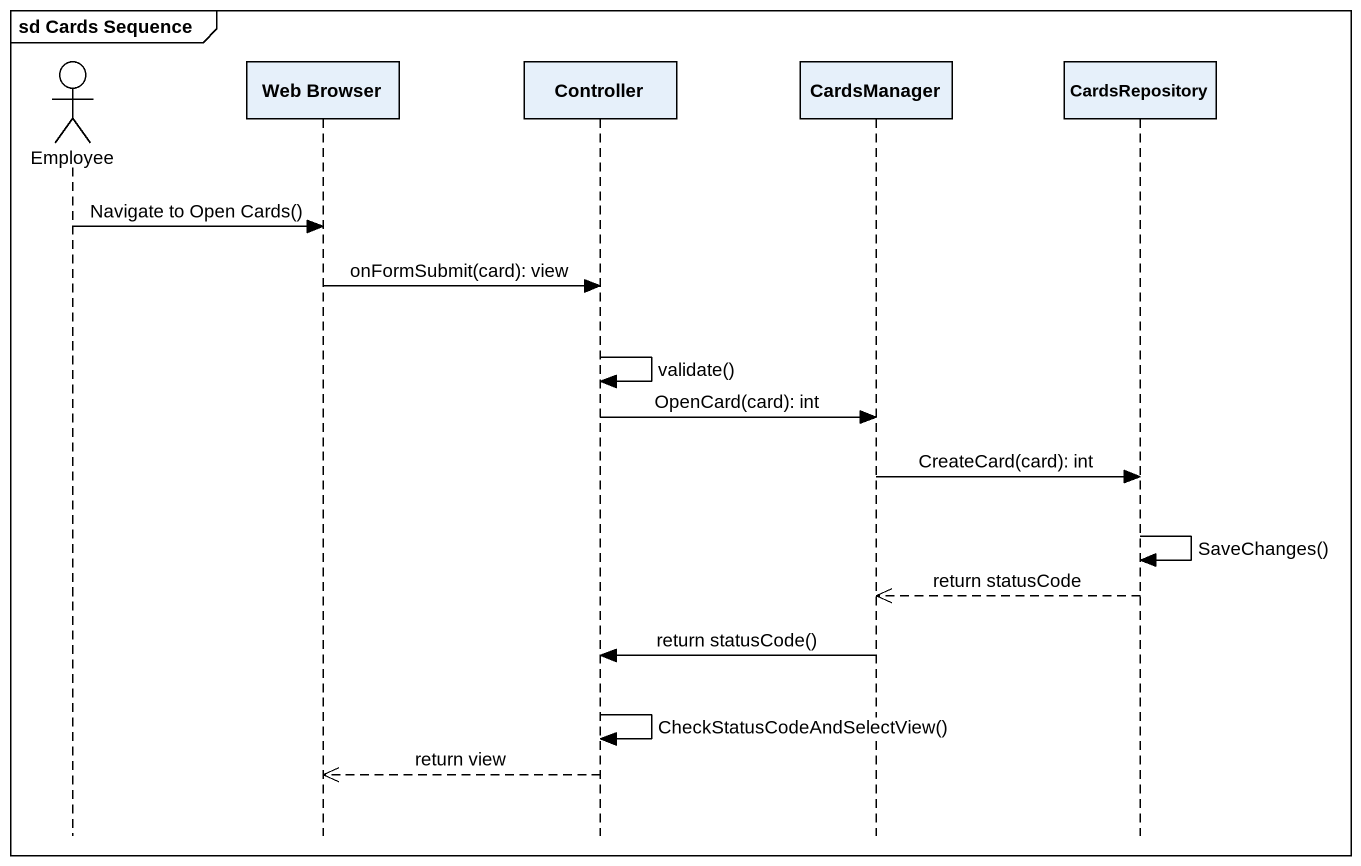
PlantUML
@startuml
mainframe sd Cards Sequence
hide footbox
actor Employee
participant "Web Browser" as Web_Browser
participant Controller
participant CardsManager
participant CardsRepository

Employee -> Web_Browser : Navigate to Open Cards()
Web_Browser -> Controller : onFormSubmit(card): view
Controller -> Controller : validate()
Controller -> CardsManager : OpenCard(card): int
CardsManager -> CardsRepository : CreateCard(card): int
CardsRepository -> CardsRepository : SaveChanges()
CardsRepository -->> CardsManager : return statusCode
CardsManager -> Controller : return statusCode()
Controller -> Controller : CheckStatusCodeAndSelectView()
Controller -->> Web_Browser : return view
@enduml
